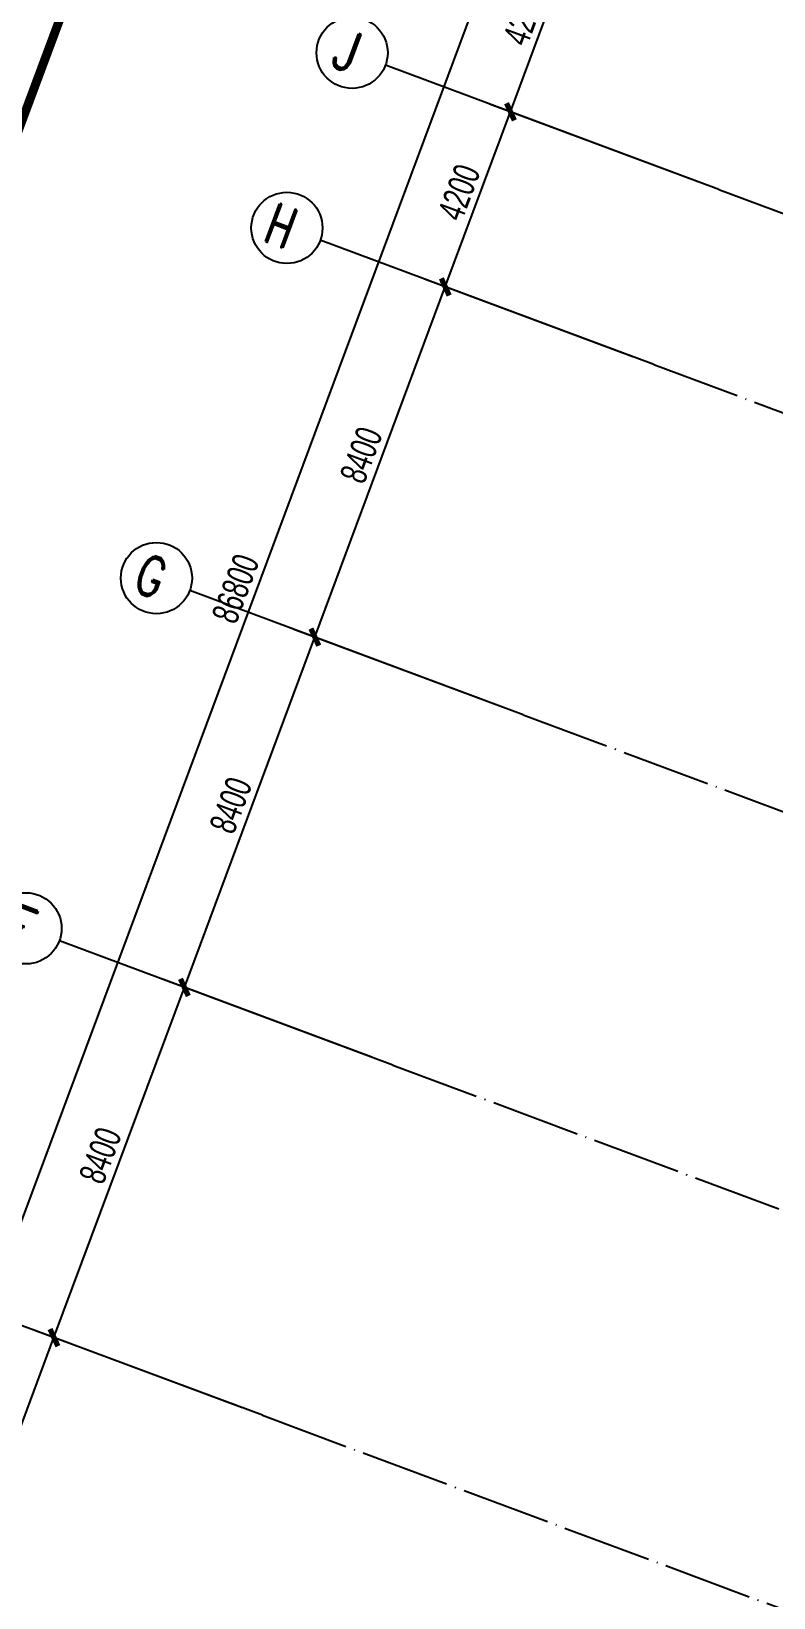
# Model space of a CAD drawing. Header units: millimetres. Extents: x 600121811 to 600690586, y 3472921280 to 3473279938.
# Drawn here: x 600218562 to 600235253, y 3473143536 to 3473178740 of the extents above; entities that cross this region are included whole.
import ezdxf
from ezdxf.enums import TextEntityAlignment as Align

# ---------------------------------------------------------------- set-up
doc = ezdxf.new("R2010")
doc.units = ezdxf.units.MM
doc.header["$LTSCALE"] = 1000
doc.linetypes.add('AX-MALL-GIRD-200$0$DOTE', pattern=[2.42, 2, -0.2, 0.02, -0.2])
doc.layers.get('0').update_dxf_attribs({"linetype": 'CONTINUOUS'})
for name, color, linetype in [('AX-MALL-GIRD-200$0$A-Grid', 222, 'AX-MALL-GIRD-200$0$DOTE'), ('AX-MALL-GIRD-200$0$A-Grid-Iden', 11, 'CONTINUOUS'), ('AX-MALL-GJ-200$0$A-Anno-Note', 241, 'CONTINUOUS'), ('AX-MALL-GJ-200$0$X-Tlbk', 4, 'CONTINUOUS'), ('AX-MALL-WALL-GJ$0$A-SEE', 254, 'CONTINUOUS'), ('AXIS_TEXT', 7, 'CONTINUOUS')]:
    doc.layers.add(name, color=color, linetype=linetype)
doc.styles.add('AX-MALL-GIRD-200$0$_TCH_AXIS', font='ROMAND.shx', dxfattribs={"width": 0.7, "height": 5, "bigfont": 'zy_cn.shx'})
doc.styles.add('AX-MALL-GIRD-200$0$_TCH_DIM_T3', font='zy_en.shx', dxfattribs={"width": 0.7, "bigfont": 'zy_cn.shx'})
doc.styles.add('COMPLEX', font='COMPLEX')
doc.dimstyles.new('AX-MALL-GIRD-200$0$_TCH_ARCH&&200', dxfattribs={"dimtxt": 595, "dimasz": 300, "dimexe": 500, "dimexo": 500, "dimgap": 152.5, "dimtad": 1, "dimdec": 0, "dimzin": 0, "dimdsep": 46, "dimtxsty": 'AX-MALL-GIRD-200$0$_TCH_DIM_T3', "dimblk": 'AX-MALL-GIRD-200$0$_ArchTick', "dimcen": 0.09, "dimclrt": 7, "dimazin": 2, "dimtfac": 1, "dimtdec": 0, "dimtix": 1, "dimtmove": 2, "dimatfit": 3, "dimfxl": 500, "dimtolj": 1, "dimtzin": 0, "dimarcsym": 0})

# ---------------------------------------------------------------- blocks, each defined once
blk = doc.blocks.new('_AXISO')
blk.add_circle((0, 0), 0.5)
at = {"layer": 'AXIS_TEXT', "style": 'COMPLEX', "width": 1.041667}
blk.add_attdef('A', text='', height=0.56, dxfattribs=at).set_placement((-0.25, -0.28), (0.25, -0.28), align=Align.FIT)
blk = doc.blocks.new('AX-MALL-GIRD-200$0$_ArchTick')
at = {"color": 0, "linetype": 'ByBlock', "const_width": 0.4}
blk.add_lwpolyline([(-0.5, -0.5), (0.5, 0.5)], dxfattribs=at)
blk = doc.blocks.new('*D203')
at = {"layer": 'AX-MALL-GIRD-200$0$A-Grid-Iden', "color": 0, "lineweight": -2, "transparency": 16777216}
for p, q in [((600208426, 3473125388), (600238728, 3473206727)), ((600244444, 3473204598), (600238259, 3473206902)), ((600214143, 3473123258), (600207958, 3473125562))]:
    blk.add_line(p, q, dxfattribs=at)
at = {"layer": 'AX-MALL-GIRD-200$0$A-Grid-Iden', "color": 0, "lineweight": -2, "transparency": 16777216, "xscale": 300, "yscale": 300, "zscale": 300}
for p, rotation in [((600238728, 3473206727), 69.56816130920032), ((600208426, 3473125388), 249.5681613092003)]:
    blk.add_blockref('AX-MALL-GIRD-200$0$_ArchTick', p, dxfattribs=dict(at, rotation=rotation))
at = {"layer": 'AX-MALL-GIRD-200$0$A-Grid-Iden', "color": 7, "transparency": 16777216, "insert": (600223155, 3473166214), "char_height": 595, "attachment_point": 5, "rotation": 69.5682, "style": 'AX-MALL-GIRD-200$0$_TCH_DIM_T3'}
blk.add_mtext('\\A1;86800', dxfattribs=at)
blk = doc.blocks.new('*D207')
at = {"layer": 'AX-MALL-GIRD-200$0$A-Grid-Iden', "color": 0, "lineweight": -2, "transparency": 16777216}
for p, q in [((600216663, 3473142915), (600219072, 3473149381)), ((600223289, 3473147810), (600218603, 3473149555)), ((600220880, 3473141344), (600216195, 3473143090))]:
    blk.add_line(p, q, dxfattribs=at)
at = {"layer": 'AX-MALL-GIRD-200$0$A-Grid-Iden', "color": 0, "lineweight": -2, "transparency": 16777216, "xscale": 300, "yscale": 300, "zscale": 300}
for p, rotation in [((600219072, 3473149381), 69.56816130910376), ((600216663, 3473142915), 249.5681613091037)]:
    blk.add_blockref('AX-MALL-GIRD-200$0$_ArchTick', p, dxfattribs=dict(at, rotation=rotation))
at = {"layer": 'AX-MALL-GIRD-200$0$A-Grid-Iden', "color": 7, "transparency": 16777216, "insert": (600217446, 3473146305), "char_height": 595, "attachment_point": 5, "rotation": 69.5682, "style": 'AX-MALL-GIRD-200$0$_TCH_DIM_T3'}
blk.add_mtext('\\A1;6900', dxfattribs=at)
blk = doc.blocks.new('*D208')
at = {"layer": 'AX-MALL-GIRD-200$0$A-Grid-Iden', "color": 0, "lineweight": -2, "transparency": 16777216}
for p, q in [((600226221, 3473155681), (600221536, 3473157427)), ((600219072, 3473149381), (600222004, 3473157252)), ((600223289, 3473147810), (600218603, 3473149555))]:
    blk.add_line(p, q, dxfattribs=at)
at = {"layer": 'AX-MALL-GIRD-200$0$A-Grid-Iden', "color": 0, "lineweight": -2, "transparency": 16777216, "xscale": 300, "yscale": 300, "zscale": 300}
for p, rotation in [((600222004, 3473157252), 69.56816130928551), ((600219072, 3473149381), 249.5681613092855)]:
    blk.add_blockref('AX-MALL-GIRD-200$0$_ArchTick', p, dxfattribs=dict(at, rotation=rotation))
at = {"layer": 'AX-MALL-GIRD-200$0$A-Grid-Iden', "color": 7, "transparency": 16777216, "insert": (600220116, 3473153474), "char_height": 595, "attachment_point": 5, "rotation": 69.5682, "style": 'AX-MALL-GIRD-200$0$_TCH_DIM_T3'}
blk.add_mtext('\\A1;8400', dxfattribs=at)
blk = doc.blocks.new('*D209')
at = {"layer": 'AX-MALL-GIRD-200$0$A-Grid-Iden', "color": 0, "lineweight": -2, "transparency": 16777216}
for p, q in [((600222004, 3473157252), (600224937, 3473165124)), ((600229154, 3473163553), (600224468, 3473165299)), ((600226221, 3473155681), (600221536, 3473157427))]:
    blk.add_line(p, q, dxfattribs=at)
at = {"layer": 'AX-MALL-GIRD-200$0$A-Grid-Iden', "color": 0, "lineweight": -2, "transparency": 16777216, "xscale": 300, "yscale": 300, "zscale": 300}
for p, rotation in [((600224937, 3473165124), 69.5681613085386), ((600222004, 3473157252), 249.5681613085386)]:
    blk.add_blockref('AX-MALL-GIRD-200$0$_ArchTick', p, dxfattribs=dict(at, rotation=rotation))
at = {"layer": 'AX-MALL-GIRD-200$0$A-Grid-Iden', "color": 7, "transparency": 16777216, "insert": (600223049, 3473161345), "char_height": 595, "attachment_point": 5, "rotation": 69.5682, "style": 'AX-MALL-GIRD-200$0$_TCH_DIM_T3'}
blk.add_mtext('\\A1;8400', dxfattribs=at)
blk = doc.blocks.new('*D210')
at = {"layer": 'AX-MALL-GIRD-200$0$A-Grid-Iden', "color": 0, "lineweight": -2, "transparency": 16777216}
for p, q in [((600224937, 3473165124), (600227869, 3473172995)), ((600232086, 3473171425), (600227401, 3473173170)), ((600229154, 3473163553), (600224468, 3473165299))]:
    blk.add_line(p, q, dxfattribs=at)
at = {"layer": 'AX-MALL-GIRD-200$0$A-Grid-Iden', "color": 0, "lineweight": -2, "transparency": 16777216, "xscale": 300, "yscale": 300, "zscale": 300}
for p, rotation in [((600227869, 3473172995), 69.56816130968909), ((600224937, 3473165124), 249.5681613096891)]:
    blk.add_blockref('AX-MALL-GIRD-200$0$_ArchTick', p, dxfattribs=dict(at, rotation=rotation))
at = {"layer": 'AX-MALL-GIRD-200$0$A-Grid-Iden', "color": 7, "transparency": 16777216, "insert": (600225981, 3473169217), "char_height": 595, "attachment_point": 5, "rotation": 69.5682, "style": 'AX-MALL-GIRD-200$0$_TCH_DIM_T3'}
blk.add_mtext('\\A1;8400', dxfattribs=at)
blk = doc.blocks.new('*D211')
at = {"layer": 'AX-MALL-GIRD-200$0$A-Grid-Iden', "color": 0, "lineweight": -2, "transparency": 16777216}
for p, q in [((600233552, 3473175360), (600228867, 3473177106)), ((600227869, 3473172995), (600229335, 3473176931)), ((600232086, 3473171425), (600227401, 3473173170))]:
    blk.add_line(p, q, dxfattribs=at)
at = {"layer": 'AX-MALL-GIRD-200$0$A-Grid-Iden', "color": 0, "lineweight": -2, "transparency": 16777216, "xscale": 300, "yscale": 300, "zscale": 300}
for p, rotation in [((600229335, 3473176931), 69.5681613092554), ((600227869, 3473172995), 249.5681613092554)]:
    blk.add_blockref('AX-MALL-GIRD-200$0$_ArchTick', p, dxfattribs=dict(at, rotation=rotation))
at = {"layer": 'AX-MALL-GIRD-200$0$A-Grid-Iden', "color": 7, "transparency": 16777216, "insert": (600228181, 3473175120), "char_height": 595, "attachment_point": 5, "rotation": 69.5682, "style": 'AX-MALL-GIRD-200$0$_TCH_DIM_T3'}
blk.add_mtext('\\A1;4200', dxfattribs=at)
blk = doc.blocks.new('*D212')
at = {"layer": 'AX-MALL-GIRD-200$0$A-Grid-Iden', "color": 0, "lineweight": -2, "transparency": 16777216}
for p, q in [((600235018, 3473179296), (600230333, 3473181042)), ((600229335, 3473176931), (600230801, 3473180867)), ((600233552, 3473175360), (600228867, 3473177106))]:
    blk.add_line(p, q, dxfattribs=at)
at = {"layer": 'AX-MALL-GIRD-200$0$A-Grid-Iden', "color": 0, "lineweight": -2, "transparency": 16777216, "xscale": 300, "yscale": 300, "zscale": 300}
for p, rotation in [((600230801, 3473180867), 69.56816130856873), ((600229335, 3473176931), 249.5681613085687)]:
    blk.add_blockref('AX-MALL-GIRD-200$0$_ArchTick', p, dxfattribs=dict(at, rotation=rotation))
at = {"layer": 'AX-MALL-GIRD-200$0$A-Grid-Iden', "color": 7, "transparency": 16777216, "insert": (600229647, 3473179056), "char_height": 595, "attachment_point": 5, "rotation": 69.5682, "style": 'AX-MALL-GIRD-200$0$_TCH_DIM_T3'}
blk.add_mtext('\\A1;4200', dxfattribs=at)
blk = doc.blocks.new('AX-MALL-GIRD-200')
at = {"layer": 'AX-MALL-GIRD-200$0$A-Grid'}
for p, q in [((600234020.7, 3473175185.8), (600591916.7, 3473041859)), ((600232554.6, 3473171250), (600590450.6, 3473037923.3)), ((600229622.2, 3473163378.5), (600587518.2, 3473030051.7)), ((600226689.8, 3473155507), (600584585.8, 3473022180.2)), ((600223757.4, 3473147635.4), (600581653.4, 3473014308.6))]:
    blk.add_line(p, q, dxfattribs=at)
at = {"layer": 'AX-MALL-GIRD-200$0$A-Grid-Iden'}
for p, q in [((600234020.7, 3473175185.8), (600226524, 3473177978.5)), ((600232554.6, 3473171250), (600225057.8, 3473174042.8)), ((600229622.2, 3473163378.5), (600222125.5, 3473166171.2)), ((600226689.8, 3473155507), (600219193.1, 3473158299.7)), ((600223757.4, 3473147635.4), (600216260.7, 3473150428.2))]:
    blk.add_line(p, q, dxfattribs=at)
ref = blk.add_blockref('_AXISO', (600225774.4, 3473178257.8), dxfattribs=dict(at, xscale=1600, yscale=1600, zscale=1600))
ref.add_attrib('A', 'J', dxfattribs={"height": 905.1, "rotation": 339.56816, "style": 'AX-MALL-GIRD-200$0$_TCH_AXIS', "width": 1.235294}).set_placement((600225192.3, 3473177991.7), (600225786, 3473177770.6), align=Align.FIT)
ref = blk.add_blockref('_AXISO', (600224308.2, 3473174322.1), dxfattribs=dict(at, xscale=1600, yscale=1600, zscale=1600))
ref.add_attrib('A', 'H', dxfattribs={"height": 905.1, "rotation": 339.56816, "style": 'AX-MALL-GIRD-200$0$_TCH_AXIS', "width": 0.954545}).set_placement((600223726.1, 3473174056), (600224319.8, 3473173834.8), align=Align.FIT)
ref = blk.add_blockref('_AXISO', (600221375.8, 3473166450.5), dxfattribs=dict(at, xscale=1600, yscale=1600, zscale=1600))
ref.add_attrib('A', 'G', dxfattribs={"height": 905.1, "rotation": 339.56816, "style": 'AX-MALL-GIRD-200$0$_TCH_AXIS'}).set_placement((600220793.7, 3473166184.4), (600221387.4, 3473165963.2), align=Align.FIT)
ref = blk.add_blockref('_AXISO', (600218443.4, 3473158579), dxfattribs=dict(at, xscale=1600, yscale=1600, zscale=1600))
ref.add_attrib('A', 'F', dxfattribs={"height": 905.1, "rotation": 339.56816, "style": 'AX-MALL-GIRD-200$0$_TCH_AXIS', "width": 1.166667}).set_placement((600217861.4, 3473158312.9), (600218455.1, 3473158091.7), align=Align.FIT)
for base, p1, p2, picture, middle in [((600238727.7, 3473206727), (600214611.2, 3473123083.7), (600244912.4, 3473204423), '*D203', (600223155.3, 3473166214.4)), ((600230801.5, 3473180867), (600234020.7, 3473175185.8), (600235486.9, 3473179121.6), '*D212', (600229646.7, 3473179056.2)), ((600229335.3, 3473176931.3), (600232554.6, 3473171250), (600234020.7, 3473175185.8), '*D211', (600228180.5, 3473175120.5)), ((600227869.1, 3473172995.5), (600229622.2, 3473163378.5), (600232554.6, 3473171250), '*D210', (600225981.2, 3473169216.8)), ((600224936.7, 3473165124), (600226689.8, 3473155507), (600229622.2, 3473163378.5), '*D209', (600223048.9, 3473161345.3)), ((600222004.4, 3473157252.4), (600223757.4, 3473147635.4), (600226689.8, 3473155507), '*D208', (600220116.5, 3473153473.7)), ((600219072, 3473149380.9), (600221348.7, 3473141169.5), (600223757.4, 3473147635.4), '*D207', (600217445.9, 3473146305))]:
    dim = blk.add_linear_dim(base=base, p1=p1, p2=p2, angle=69.56816, dimstyle='AX-MALL-GIRD-200$0$_TCH_ARCH&&200', override={"dimgap": 0}, dxfattribs=at)
    dim.commit()
    dim.dimension.update_dxf_attribs({"geometry": picture, "text_midpoint": middle, "dimtype": 129, "text_rotation": 69.56816})
blk = doc.blocks.new('AX-MALL-WALL-GJ')
at = {"layer": 'AX-MALL-WALL-GJ$0$A-SEE'}
blk.add_blockref('AX-MALL-GIRD-200', (0, 0), dxfattribs=at)

msp = doc.modelspace()

# ---------------------------------------------------------------- linework, layer by layer
at = {"layer": 'AX-MALL-GJ-200$0$X-Tlbk', "const_width": 200}
msp.add_lwpolyline([(600187735, 3473094541), (600599116, 3472941289), (600656437, 3473095159), (600245056, 3473248411)], close=True, dxfattribs=at)

# ---------------------------------------------------------------- block references
at = {"layer": 'AX-MALL-GJ-200$0$A-Anno-Note'}
msp.add_blockref('AX-MALL-WALL-GJ', (0, 0), dxfattribs=at)

doc.saveas('drawing.dxf')
